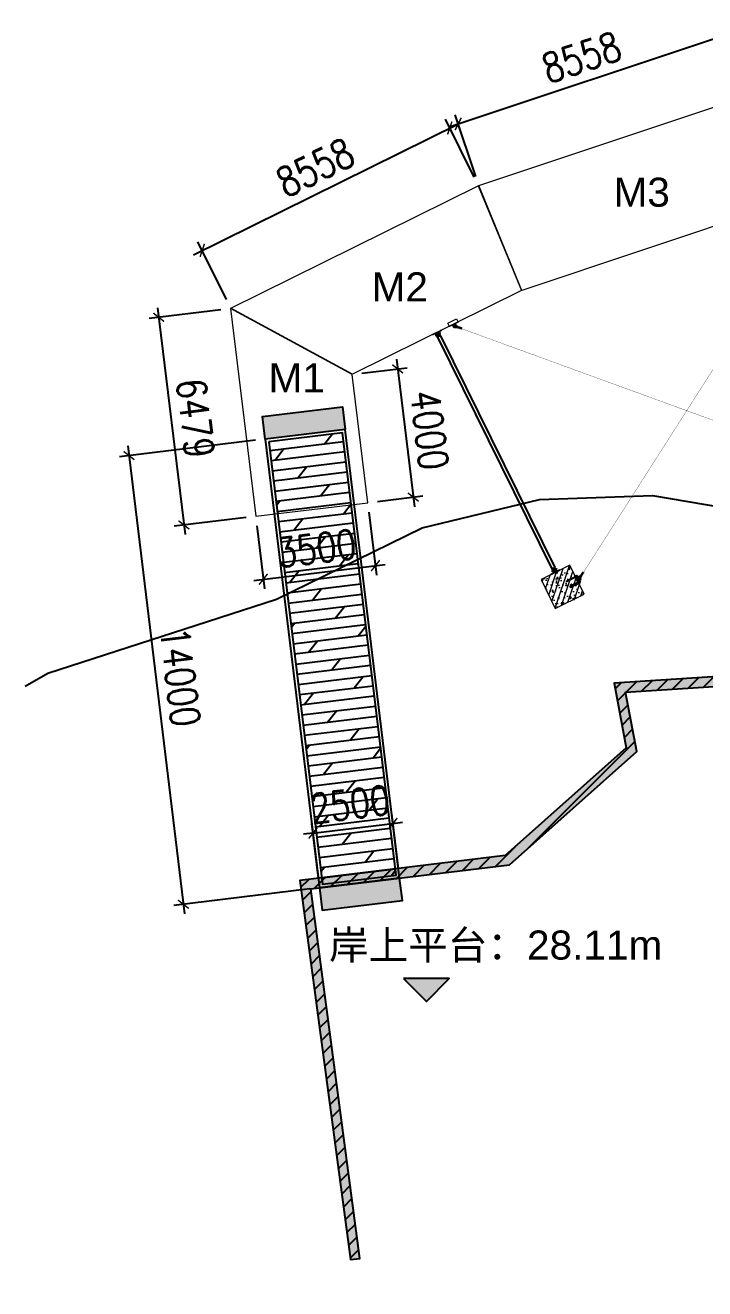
# Model space of a CAD drawing. Header units: millimetres. Extents: x 11827 to 862553, y 15071 to 134256.
# Drawn here: x 263034 to 284095, y 47654 to 86788 of the extents above; entities that cross this region are included whole.
import ezdxf

# ---------------------------------------------------------------- set-up
doc = ezdxf.new("R2010")
doc.units = ezdxf.units.MM
for name, pattern in [('CENTER', [2, 1.25, -0.25, 0.25, -0.25]), ('DASHDOT2', [12.7, 6.35, -3.175, 0, -3.175]), ('DASHED2', [9.525, 6.35, -3.175])]:
    doc.linetypes.add(name, pattern=pattern)
for name, color, linetype in [('BS-Annectent', 115, 'Continuous'), ('HR-dimension', 9, 'Continuous'), ('STEEL', 34, 'Continuous'), ('抱桩器', 255, 'Continuous')]:
    doc.layers.add(name, color=color, linetype=linetype)
for name, color, linetype, lineweight in [('扣板', 7, 'Continuous', 9), ('文字标注', 220, 'Continuous', 18), ('结构', 52, 'Continuous', 18), ('铝主梁', 3, 'Continuous', 9)]:
    doc.layers.add(name, color=color, linetype=linetype, lineweight=lineweight)
doc.styles.add('HZTXT', font='txtw.shx', dxfattribs={"width": 0.8, "bigfont": 'hztxtw.shx'})
doc.styles.get("Standard").update_dxf_attribs({"font": 'arial.ttf'})
doc.dimstyles.new('DIM-300', dxfattribs={"dimscale": 300, "dimtxt": 3, "dimasz": 1, "dimexe": 1, "dimexo": 1, "dimgap": 1, "dimtad": 1, "dimdec": 0, "dimdsep": 46, "dimtxsty": 'HZTXT', "dimblk": 'ARCHTICK', "dimcen": 0, "dimdle": 1, "dimclrd": 9, "dimclre": 9, "dimclrt": 2, "dimadec": 1, "dimazin": 0, "dimtfac": 1, "dimtdec": 0, "dimtix": 1, "dimtmove": 2, "dimatfit": 3, "dimldrblk": 'ARCHTICK', "dimfxl": 10, "dimtolj": 1, "dimtzin": 0, "dimarcsym": 1})
pattern_1 = [(322.3042363, (-182477.9547, -50528.7565), (6.337899573, -0.8851938), [7.9375, -1.5875, 0, -1.5875])]
pattern_2 = [(322.3042363, (-55311.4466, 178520.0052), (6.337899573, -0.8851938), [7.9375, -1.5875, 0, -1.5875])]

# ---------------------------------------------------------------- blocks, each defined once
blk = doc.blocks.new('thwerg')
at = {"linetype": 'Continuous'}
h = blk.add_hatch(dxfattribs=at)
h.set_pattern_fill('AR-CONC', color=252, scale=5)
h.paths.add_polyline_path([(125890, -32795), (125541, -30956), (144375, -29749), (144792, -28301), (167849, -30703), (167718, -32134), (177330, -33007), (175981, -40288), (177064, -40496), (176008, -49398), (176306, -49434), (177395, -40254), (176330, -40050), (177685, -32738), (168044, -31863), (168175, -30435), (144574, -27977), (144145, -29463), (125184, -30678), (125563, -32683), (121810, -36014), (115445, -36787), (117010, -48533), (117307, -48493), (115782, -37048), (121939, -36301)])
h = blk.add_hatch(dxfattribs=at)
h.set_pattern_fill('ANSI31', color=252, scale=100)
h.paths.add_polyline_path([(144375, -29749), (144792, -28301), (167849, -30703), (167718, -32134), (177330, -33007), (175981, -40288), (177064, -40496), (176008, -49398), (176306, -49434), (177395, -40254), (176330, -40050), (177685, -32738), (168044, -31863), (168175, -30435), (144574, -27977), (144145, -29463), (125184, -30678), (125563, -32683), (121810, -36014), (115445, -36787), (117010, -48533), (117307, -48493), (115782, -37048), (121939, -36301), (125890, -32795), (125541, -30956)])
at = {"color": 252, "linetype": 'Continuous', "flags": 128}
for points, elevation in [([(106933, -30769), (107635, -30369), (114725, -28078), (119240, -25868), (122867, -24992), (126369, -24863), (131244, -25695), (140044, -24946), (146723, -24787), (160192, -25793), (172447, -28232), (182746, -30446)], -32017), ([(168175, -30435), (144574, -27977), (144145, -29463), (125184, -30678), (125563, -32683), (121810, -36014), (115445, -36787), (117010, -48533), (117307, -48493), (115782, -37048), (121939, -36301), (125890, -32795), (125541, -30956), (144375, -29749), (144792, -28301), (167849, -30703)], -2496)]:
    blk.add_lwpolyline(points, dxfattribs=dict(at, elevation=elevation))
blk = doc.blocks.new('GW-2.5x15m')
h = blk.add_hatch()
h.set_pattern_fill('DOLMIT', color=252, scale=50, angle=89.9991)
h.set_pattern_definition([(89.999106, (-806344.56, -2433484.9), (-317.5, 0.004954), []), (134.999106, (-806344.6, -2433484.9), (-635.00947, -634.98966), [449.0128, -898.0256])])
edge = h.paths.add_edge_path()
edge.add_line((134432, 62749), (120632, 62749))
edge.add_line((120632, 62749), (120632, 60449))
edge.add_line((119632, 60449), (134432, 60449))
edge.add_line((134432, 60449), (134432, 62749))
h = blk.add_hatch()
h.set_pattern_fill('DOTS', color=256, scale=50)
h.paths.add_polyline_path([(120532, 62849), (119832, 62849), (119832, 60349), (120532, 60349)])
h.paths.add_polyline_path([(135232, 62849), (134532, 62849), (134532, 60349), (135232, 60349)])
at = {"color": 1}
for points in [[(120532, 62849), (120532, 60349), (119832, 60349), (119832, 62849)], [(134532, 62849), (134532, 60349), (135232, 60349), (135232, 62849)]]:
    blk.add_lwpolyline(points, close=True, dxfattribs=at)
at = {"layer": '抱桩器', "color": 1}
for points in [[(120532, 60349), (134532, 60349), (134532, 62849), (120532, 62849)], [(120632, 60449), (134432, 60449), (134432, 62749), (120632, 62749)]]:
    blk.add_lwpolyline(points, close=True, dxfattribs=at)
blk = doc.blocks.new('_ArchTick')
at = {"color": 0, "linetype": 'ByBlock', "lineweight": 100, "const_width": 0.15}
blk.add_lwpolyline([(-0.5, -0.5), (0.5, 0.5)], dxfattribs=at)
blk = doc.blocks.new('*D137')
at = {"color": 9, "lineweight": -2, "transparency": 16777216}
for p, q in [((270172, 73935), (265952, 73423)), ((266213, 73757), (267972, 59263)), ((271858, 60037), (267638, 59525))]:
    blk.add_line(p, q, dxfattribs=at)
at = {"layer": 'Defpoints', "color": 0, "transparency": 16777216}
for p in [(270470, 73971, 29521), (272156, 60073, 29521), (267936, 59561)]:
    blk.add_point(p, dxfattribs=at)
at = {"color": 9, "lineweight": -2, "transparency": 16777216, "xscale": 300, "yscale": 300, "zscale": 300}
for p, rotation in [((266250, 73459), 96.9173732974758), ((267936, 59561), 276.9173732974758)]:
    blk.add_blockref('_ArchTick', p, dxfattribs=dict(at, rotation=rotation))
at = {"color": 2, "transparency": 16777216, "insert": (267837, 66600), "char_height": 900, "attachment_point": 5, "rotation": 276.9174, "style": 'HZTXT'}
blk.add_mtext('\\A1;14000', dxfattribs=at)
blk = doc.blocks.new('*D138')
at = {"color": 9, "lineweight": -2, "transparency": 16777216}
for p, q in [((274602, 60672), (274396, 62364)), ((272120, 60371), (271915, 62063)), ((271951, 61765), (274432, 62066)), ((274432, 62066), (274730, 62103)), ((271951, 61765), (271653, 61729))]:
    blk.add_line(p, q, dxfattribs=at)
at = {"layer": 'Defpoints', "color": 0, "transparency": 16777216}
for p in [(274432, 62066), (274638, 60374, 29521), (272156, 60073, 29521)]:
    blk.add_point(p, dxfattribs=at)
at = {"color": 9, "lineweight": -2, "transparency": 16777216, "xscale": 300, "yscale": 300, "zscale": 300}
for p, rotation in [((274432, 62066), 186.9173732974741), ((271951, 61765), 6.917373297474123)]:
    blk.add_blockref('_ArchTick', p, dxfattribs=dict(at, rotation=rotation))
at = {"color": 2, "transparency": 16777216, "insert": (273101, 62660), "char_height": 900, "attachment_point": 5, "rotation": 6.9174, "style": 'HZTXT'}
blk.add_mtext('\\A1;2500', dxfattribs=at)
blk = doc.blocks.new('*D715')
at = {"color": 9, "lineweight": -2, "transparency": 16777216}
for p, q in [((274542, 76441), (275096, 71874)), ((273467, 76008), (274876, 76179)), ((273949, 72037), (275358, 72208))]:
    blk.add_line(p, q, dxfattribs=at)
at = {"layer": 'Defpoints', "color": 0, "transparency": 16777216}
for p in [(273169, 75972, 29521), (275060, 72172), (273651, 72001, 29521)]:
    blk.add_point(p, dxfattribs=at)
at = {"color": 9, "lineweight": -2, "transparency": 16777216, "xscale": 300, "yscale": 300, "zscale": 300}
for p, rotation in [((274578, 76143), 96.91862478794042), ((275060, 72172), 276.9186247879404)]:
    blk.add_blockref('_ArchTick', p, dxfattribs=dict(at, rotation=rotation))
at = {"color": 2, "transparency": 16777216, "insert": (275564, 74248), "char_height": 900, "attachment_point": 5, "rotation": 276.9186, "style": 'HZTXT'}
blk.add_mtext('\\A1;4000', dxfattribs=at)
blk = doc.blocks.new('*D716')
at = {"color": 9, "lineweight": -2, "transparency": 16777216}
for p, q in [((273687, 71703), (273924, 69754)), ((270213, 71282), (270449, 69332)), ((270115, 69594), (274185, 70088))]:
    blk.add_line(p, q, dxfattribs=at)
at = {"layer": 'Defpoints', "color": 0, "transparency": 16777216}
for p in [(273651, 72001, 29521), (270176, 71579, 29521), (273888, 70052)]:
    blk.add_point(p, dxfattribs=at)
at = {"color": 9, "lineweight": -2, "transparency": 16777216, "xscale": 300, "yscale": 300, "zscale": 300}
for p, rotation in [((273888, 70052), 6.9186247879407), ((270413, 69630), 186.9186247879407)]:
    blk.add_blockref('_ArchTick', p, dxfattribs=dict(at, rotation=rotation))
at = {"color": 2, "transparency": 16777216, "insert": (272060, 70585), "char_height": 900, "attachment_point": 5, "rotation": 6.9186, "style": 'HZTXT'}
blk.add_mtext('\\A1;3500', dxfattribs=at)
blk = doc.blocks.new('*D717')
at = {"color": 9, "lineweight": -2, "transparency": 16777216}
for p, q in [((269098, 77975), (266873, 77705)), ((267135, 78039), (267988, 71012)), ((269879, 71543), (267654, 71273))]:
    blk.add_line(p, q, dxfattribs=at)
at = {"layer": 'Defpoints', "color": 0, "transparency": 16777216}
for p in [(269396, 78011, 29521), (267952, 71310), (270176, 71579, 29521)]:
    blk.add_point(p, dxfattribs=at)
at = {"color": 9, "lineweight": -2, "transparency": 16777216, "xscale": 300, "yscale": 300, "zscale": 300}
for p, rotation in [((267171, 77742), 96.91862478794047), ((267952, 71310), 276.9186247879405)]:
    blk.add_blockref('_ArchTick', p, dxfattribs=dict(at, rotation=rotation))
at = {"color": 2, "transparency": 16777216, "insert": (268306, 74616), "char_height": 900, "attachment_point": 5, "rotation": 276.9186, "style": 'HZTXT'}
blk.add_mtext('\\A1;6479', dxfattribs=at)
blk = doc.blocks.new('*D718')
at = {"color": 9, "lineweight": -2, "transparency": 16777216}
for p, q in [((276943, 82085), (276058, 83875)), ((268250, 79682), (276460, 83739)), ((269270, 78294), (268386, 80084))]:
    blk.add_line(p, q, dxfattribs=at)
at = {"layer": 'Defpoints', "color": 0, "transparency": 16777216}
for p in [(276191, 83606), (277076, 81816, 29521), (269403, 78025, 29521)]:
    blk.add_point(p, dxfattribs=at)
at = {"color": 9, "lineweight": -2, "transparency": 16777216, "xscale": 300, "yscale": 300, "zscale": 300}
for p, rotation in [((276191, 83606), 26.29539186909958), ((268519, 79815), 206.2953918690996)]:
    blk.add_blockref('_ArchTick', p, dxfattribs=dict(at, rotation=rotation))
at = {"color": 2, "transparency": 16777216, "insert": (272023, 82383), "char_height": 900, "attachment_point": 5, "rotation": 26.2954, "style": 'HZTXT'}
blk.add_mtext('\\A1;8558', dxfattribs=at)
blk = doc.blocks.new('*D719')
at = {"color": 9, "lineweight": -2, "transparency": 16777216}
for p, q in [((276168, 83639), (284857, 86532)), ((285114, 84810), (284478, 86722)), ((276995, 82106), (276358, 84018))]:
    blk.add_line(p, q, dxfattribs=at)
at = {"layer": 'Defpoints', "color": 0, "transparency": 16777216}
for p in [(284573, 86437), (285209, 84525, 29521), (277090, 81821, 29521)]:
    blk.add_point(p, dxfattribs=at)
at = {"color": 9, "lineweight": -2, "transparency": 16777216, "xscale": 300, "yscale": 300, "zscale": 300}
for p, rotation in [((284573, 86437), 18.41641743830171), ((276453, 83734), 198.4164174383017)]:
    blk.add_blockref('_ArchTick', p, dxfattribs=dict(at, rotation=rotation))
at = {"color": 2, "transparency": 16777216, "insert": (280276, 85797), "char_height": 900, "attachment_point": 5, "rotation": 18.4164, "style": 'HZTXT'}
blk.add_mtext('\\A1;8558', dxfattribs=at)
blk = doc.blocks.new('*U1462')
at = {"layer": '结构'}
h = blk.add_hatch(dxfattribs=at)
h.set_pattern_fill('ANSI36', color=252, angle=-82.6958)
h.set_pattern_definition(pattern_1)
h.paths.add_polyline_path([(-129, 51), (-150, 49), (-148, 37), (-127, 39)])
h.paths.add_polyline_path([(109, 82), (-111, 54), (-109, 42), (111, 70)])
h.paths.add_polyline_path([(148, 87), (127, 84), (129, 72), (150, 75)])
h.paths.add_polyline_path([(62, 64), (50, 62), (56, 15), (68, 17)])
h.paths.add_polyline_path([(73, -19), (61, -20), (64, -47), (76, -45)])
h.paths.add_polyline_path([(7, 56), (-5, 55), (1, 8), (13, 10)])
h.paths.add_polyline_path([(17, -26), (5, -27), (9, -54), (21, -53)])
h.paths.add_polyline_path([(-49, 49), (-61, 48), (-55, 1), (-43, 3)])
h.paths.add_polyline_path([(-38, -33), (-50, -34), (-47, -61), (-35, -60)])
h = blk.add_hatch(dxfattribs=at)
h.set_pattern_fill('ANSI36', color=252, angle=-82.6958)
h.set_pattern_definition(pattern_2)
h.paths.add_polyline_path([(39, 13), (36, 40), (24, 39), (27, 12)])
h.paths.add_polyline_path([(49, -64), (44, -22), (32, -24), (37, -66)])
h.paths.add_polyline_path([(77, -73), (76, -61), (-43, -76), (-42, -88)])
h.paths.add_polyline_path([(-5, -71), (-10, -29), (-22, -31), (-16, -72)])
h.paths.add_polyline_path([(-14, 6), (-18, 33), (-30, 32), (-26, 5)])
at = {"layer": '文字标注', "color": 1, "linetype": 'CENTER', "ltscale": 2}
for points in [[(-129, 51), (-111, 54), (-109, 42), (-127, 39)], [(-38, -33), (-50, -34), (-55, 1), (-43, 3)], [(-10, -29), (-22, -31), (-26, 5), (-14, 6)], [(17, -26), (5, -27), (1, 8), (13, 10)], [(44, -22), (32, -24), (27, 12), (39, 13)], [(61, -20), (73, -19), (68, 17), (56, 15)], [(127, 84), (109, 82), (111, 70), (129, 72)]]:
    blk.add_lwpolyline(points, close=True, dxfattribs=at)
for points in [[(-118, 36), (-119, 47), (-120, 57)], [(106, 4), (-84, -21)], [(120, 66), (119, 78), (118, 88)], [(74, 0), (-56, -17)]]:
    blk.add_lwpolyline(points, dxfattribs=at)
at = {"layer": '结构'}
for points in [[(-150, 49), (148, 87), (150, 75), (-148, 37), (-150, 49)], [(-49, 49), (-35, -60), (-47, -61), (-61, 48), (-49, 49)], [(-18, 33), (-5, -71), (-16, -72), (-30, 32), (-18, 33)], [(7, 56), (21, -53), (9, -54), (-5, 55), (7, 56)], [(36, 40), (49, -64), (37, -66), (24, 39), (36, 40)], [(50, 62), (64, -47), (76, -45), (62, 64), (50, 62)]]:
    blk.add_lwpolyline(points, dxfattribs=at)
blk.add_lwpolyline([(-43, -76), (76, -61), (77, -73), (-42, -88)], close=True, dxfattribs=at)
blk = doc.blocks.new('*U1463')
at = {"color": 0, "linetype": 'ByBlock', "lineweight": -2, "transparency": 16777216}
blk.add_blockref('*U1462', (0, 0), dxfattribs=at)
blk = doc.blocks.new('*U1464')
at = {"layer": '结构'}
h = blk.add_hatch(dxfattribs=at)
h.set_pattern_fill('ANSI36', color=252, angle=-82.6958)
h.set_pattern_definition(pattern_1)
h.paths.add_polyline_path([(-129, 51), (-150, 49), (-148, 37), (-127, 39)])
h.paths.add_polyline_path([(109, 82), (-111, 54), (-109, 42), (111, 70)])
h.paths.add_polyline_path([(148, 87), (127, 84), (129, 72), (150, 75)])
h.paths.add_polyline_path([(62, 64), (50, 62), (56, 15), (68, 17)])
h.paths.add_polyline_path([(73, -19), (61, -20), (64, -47), (76, -45)])
h.paths.add_polyline_path([(7, 56), (-5, 55), (1, 8), (13, 10)])
h.paths.add_polyline_path([(17, -26), (5, -27), (9, -54), (21, -53)])
h.paths.add_polyline_path([(-49, 49), (-61, 48), (-55, 1), (-43, 3)])
h.paths.add_polyline_path([(-38, -33), (-50, -34), (-47, -61), (-35, -60)])
h = blk.add_hatch(dxfattribs=at)
h.set_pattern_fill('ANSI36', color=252, angle=-82.6958)
h.set_pattern_definition(pattern_2)
h.paths.add_polyline_path([(39, 13), (36, 40), (24, 39), (27, 12)])
h.paths.add_polyline_path([(49, -64), (44, -22), (32, -24), (37, -66)])
h.paths.add_polyline_path([(77, -73), (76, -61), (-43, -76), (-42, -88)])
h.paths.add_polyline_path([(-5, -71), (-10, -29), (-22, -31), (-16, -72)])
h.paths.add_polyline_path([(-14, 6), (-18, 33), (-30, 32), (-26, 5)])
at = {"layer": '文字标注', "color": 1, "linetype": 'CENTER', "ltscale": 2}
for points in [[(-129, 51), (-111, 54), (-109, 42), (-127, 39)], [(-38, -33), (-50, -34), (-55, 1), (-43, 3)], [(-10, -29), (-22, -31), (-26, 5), (-14, 6)], [(17, -26), (5, -27), (1, 8), (13, 10)], [(44, -22), (32, -24), (27, 12), (39, 13)], [(61, -20), (73, -19), (68, 17), (56, 15)], [(127, 84), (109, 82), (111, 70), (129, 72)]]:
    blk.add_lwpolyline(points, close=True, dxfattribs=at)
for points in [[(-118, 36), (-119, 47), (-120, 57)], [(106, 4), (-84, -21)], [(120, 66), (119, 78), (118, 88)], [(74, 0), (-56, -17)]]:
    blk.add_lwpolyline(points, dxfattribs=at)
at = {"layer": '结构'}
for points in [[(-150, 49), (148, 87), (150, 75), (-148, 37), (-150, 49)], [(-49, 49), (-35, -60), (-47, -61), (-61, 48), (-49, 49)], [(-18, 33), (-5, -71), (-16, -72), (-30, 32), (-18, 33)], [(7, 56), (21, -53), (9, -54), (-5, 55), (7, 56)], [(36, 40), (49, -64), (37, -66), (24, 39), (36, 40)], [(50, 62), (64, -47), (76, -45), (62, 64), (50, 62)]]:
    blk.add_lwpolyline(points, dxfattribs=at)
blk.add_lwpolyline([(-43, -76), (76, -61), (77, -73), (-42, -88)], close=True, dxfattribs=at)
blk = doc.blocks.new('*U1461')
at = {"color": 0, "linetype": 'ByBlock', "lineweight": -2, "transparency": 16777216}
blk.add_blockref('*U1464', (0, 0), dxfattribs=at)
blk = doc.blocks.new('*U1442')
for points in [[(-42, 4000), (-42, -4000)], [(58, 4000), (58, -4000)]]:
    blk.add_lwpolyline(points)
at = {"rotation": 352.6957637374326}
blk.add_blockref('*U1461', (0, 4082), dxfattribs=at)
at = {"xscale": -1, "rotation": 187.3042362625675}
blk.add_blockref('*U1463', (0, -4082), dxfattribs=at)
blk = doc.blocks.new('*U1443')
at = {"color": 0, "linetype": 'ByBlock', "lineweight": -2, "transparency": 16777216}
blk.add_blockref('*U1442', (0, 0), dxfattribs=at)
blk = doc.blocks.new('*U1456')
at = {"layer": '结构'}
h = blk.add_hatch(dxfattribs=at)
h.set_pattern_fill('ANSI31', color=256, scale=50)
h.set_pattern_definition([(45, (-68008.16, -15146.68), (-112.2532, 112.2532), [])])
h.paths.add_polyline_path([(500, 500), (-500, 500), (-500, -500), (500, -500)])
h = blk.add_hatch(dxfattribs=at)
h.set_pattern_fill('AR-CONC', color=256, scale=2.5)
h.set_pattern_definition([(50, (-68008.16, -15146.68), (455.4617, -39.8477), [47.625, -523.875]), (355, (-68008.16, -15146.7), (-88.1086, 477.642), [38.1, -419.1015]), (100.45144, (-67970.2, -15150), (367.353, 437.7944), [40.475, -445.2256]), (46.1842, (-68008.16, -15019.7), (677.6976, -105.106), [71.4375, -785.8125]), (96.6356, (-67951.7, -15028.44), (593.5103, 618.5653), [60.7126, -667.839]), (351.1842, (-68008.16, -15019.7), (593.51, 618.565), [57.15, -628.649]), (21, (-67944.66, -15051.43), (379.036, -255.663), [47.625, -523.875]), (326, (-67944.66, -15051.43), (154.505, 460.47), [38.1, -419.1]), (71.45144, (-67913.07, -15072.74), (533.541, 204.807), [40.475, -445.2248]), (37.5, (-68008.16, -15146.68), (7.7215, 211.3876), [0, -414.02, 0, -425.45, 0, -420.6875]), (7.5, (-68008.16, -15146.68), (167.04916, 250.45144), [0, -242.57, 0, -404.495, 0, -160.3375]), (327.5, (-68149.76, -15146.68), (338.9765, -14.32186), [0, -158.75, 0, -495.3, 0, -657.225]), (317.5, (-68213.26, -15146.68), (370.323, 63.5662), [0, -206.375, 0, -328.93, 0, -466.725])])
h.paths.add_polyline_path([(500, 500), (-500, 500), (-500, -500), (500, -500)])
blk.add_lwpolyline([(-500, 500), (-500, -500), (500, -500), (500, 500), (-500, 500)], dxfattribs=at)
blk = doc.blocks.new('*U1457')
at = {"color": 0, "linetype": 'ByBlock', "lineweight": -2, "transparency": 16777216}
blk.add_blockref('*U1456', (0, 0), dxfattribs=at)
blk = doc.blocks.new('A$C97f6d51a')
at = {"color": 1, "linetype": 'DASHDOT2'}
blk.add_line((0, 313), (0, -47), dxfattribs=at)
at = {"layer": 'BS-Annectent'}
for p, q in [((-10, 6), (9, 4)), ((-10, 2), (-6, 4)), ((-6, 1), (-10, 2)), ((-10, 2), (9, 1)), ((-9, 282), (-9, 282)), ((-9, 281), (-9, 282)), ((-9, 282), (-9, 282)), ((-9, 279), (-8, 279)), ((-8, 278), (-9, 279)), ((-9, 279), (-8, 278)), ((-9, 275), (-7, 276)), ((-6, 274), (-9, 275)), ((-9, 275), (-7, 275)), ((-9, 272), (-6, 274)), ((-6, 270), (-9, 272)), ((-9, 272), (-4, 272)), ((-9, 269), (9, 268)), ((-9, 266), (9, 265)), ((-9, 263), (9, 262)), ((-9, 260), (9, 258)), ((-9, 257), (9, 255)), ((-9, 253), (9, 252)), ((-9, 250), (9, 249)), ((-9, 247), (9, 246)), ((-9, 244), (9, 243)), ((-9, 241), (9, 240)), ((-9, 238), (9, 236)), ((-9, 235), (9, 233)), ((-9, 231), (9, 230)), ((-9, 228), (9, 227)), ((-9, 225), (9, 224)), ((-9, 222), (9, 221)), ((-9, 219), (9, 218)), ((-9, 216), (9, 215)), ((-9, 213), (9, 211)), ((-9, 209), (9, 208)), ((-9, 206), (9, 205)), ((-9, 203), (9, 202)), ((-9, 200), (9, 199)), ((-9, 197), (9, 196)), ((-9, 194), (9, 193)), ((-9, 191), (9, 189)), ((-9, 188), (9, 186)), ((-9, 184), (9, 183)), ((-9, 181), (9, 180)), ((-9, 178), (9, 177)), ((-9, 175), (9, 174)), ((-9, 172), (9, 171)), ((-9, 169), (9, 167)), ((-9, 166), (9, 164)), ((-9, 162), (9, 161)), ((-9, 159), (9, 158)), ((-9, 156), (9, 155)), ((-9, 153), (9, 152)), ((-9, 150), (9, 149)), ((-9, 147), (9, 146)), ((-9, 144), (9, 142)), ((-9, 140), (9, 139)), ((-9, 137), (9, 136)), ((-9, 134), (9, 133)), ((-9, 131), (9, 130)), ((-9, 128), (9, 127)), ((-9, 125), (9, 124)), ((-9, 122), (9, 120)), ((-9, 119), (9, 117)), ((-9, 115), (9, 114)), ((-9, 112), (9, 111)), ((-9, 109), (9, 108)), ((-9, 106), (9, 105)), ((-9, 103), (9, 102)), ((-9, 100), (9, 98)), ((-9, 97), (9, 95)), ((-9, 93), (9, 92)), ((-9, 90), (9, 89)), ((-9, 87), (9, 86)), ((-9, 84), (9, 83)), ((-9, 81), (9, 80)), ((-9, 78), (9, 76)), ((-9, 75), (9, 73)), ((-9, 71), (9, 70)), ((-9, 68), (9, 67)), ((-9, 65), (9, 64)), ((-9, 62), (9, 61)), ((-9, 59), (9, 58)), ((-9, 56), (9, 55)), ((-9, 53), (9, 51)), ((-9, 49), (9, 48)), ((-9, 46), (9, 45)), ((-9, 43), (9, 42)), ((-9, 40), (9, 39)), ((-9, 37), (9, 36)), ((-9, 34), (9, 33)), ((-9, 31), (9, 29)), ((-9, 28), (9, 26)), ((-9, 24), (9, 23)), ((-9, 21), (9, 20)), ((-9, 18), (9, 17)), ((-9, 15), (9, 14)), ((-9, 12), (9, 11)), ((-9, 9), (9, 7)), ((-8, 0), (-6, 1)), ((-6, 274), (-6, 274)), ((-6, 274), (-6, 274)), ((-6, 274), (-6, 274)), ((-6, 274), (-6, 274)), ((-6, 274), (-6, 274)), ((6, 270), (-6, 270)), ((6, 147), (-6, 148)), ((6, 116), (-6, 117)), ((6, 3), (-6, 4)), ((2, 0), (-6, 1)), ((4, 271), (9, 271)), ((6, 273), (5, 273)), ((6, 273), (5, 273)), ((6, 273), (9, 274)), ((6, 274), (9, 274)), ((9, 271), (6, 273)), ((6, 270), (9, 271)), ((6, 147), (9, 149)), ((9, 1), (6, 3)), ((7, 276), (9, 277)), ((9, 274), (7, 275)), ((7, 0), (9, 1)), ((9, 277), (8, 278)), ((8, 277), (9, 277)), ((9, 280), (9, 281)), ((9, 280), (9, 280)), ((9, 280), (9, 280)), ((-16, -24), (-16, -11)), ((12, -9), (-12, -9)), ((12, -27), (-12, -27)), ((-9, -29), (-6, -28)), ((-6, -31), (-9, -29)), ((9, -30), (-9, -29)), ((-9, -32), (-6, -31)), ((-6, -34), (-9, -32)), ((9, -33), (-9, -32)), ((-9, -35), (-6, -34)), ((-6, -37), (-9, -35)), ((9, -37), (-9, -35)), ((-9, -38), (-6, -37)), ((-6, -40), (-9, -38)), ((9, -40), (-9, -38)), ((-8, -24), (-8, -11)), ((-6, -28), (-8, -27)), ((-7, -40), (-7, -43)), ((6, -29), (-6, -28)), ((6, -29), (-6, -28)), ((6, -32), (-6, -31)), ((6, -32), (-6, -31)), ((6, -35), (-6, -34)), ((6, -38), (-6, -37)), ((6, -38), (-6, -37)), ((6, -41), (-6, -40)), ((-5, -44), (5, -44)), ((-4, -40), (-4, -43)), ((-2, -9), (0, -4)), ((9, -27), (-1, -27)), ((0, -9), (2, -4)), ((4, -41), (4, -43)), ((6, -29), (9, -27)), ((9, -30), (6, -29)), ((6, -32), (9, -30)), ((9, -33), (6, -32)), ((6, -35), (9, -33)), ((9, -37), (6, -35)), ((6, -38), (9, -37)), ((9, -40), (6, -38)), ((6, -41), (9, -40)), ((7, -41), (7, -43)), ((8, -24), (8, -11)), ((9, -27), (8, -27)), ((16, -24), (16, -11))]:
    blk.add_line(p, q, dxfattribs=at)
for points in [[(-19, -4), (-19, 0), (19, 0), (19, -4)], [(-15, -9), (15, -9), (15, -4), (-15, -4)]]:
    blk.add_lwpolyline(points, close=True, dxfattribs=at)
blk.add_lwpolyline([(10, 0), (10, 300), (0, 306), (-10, 300), (-10, 0)], dxfattribs=at)
for points in [[(16, -11, 0.612824), (8, -11, 0.305874), (-8, -11, 0.612824), (-16, -11)], [(16, -24, -0.612824), (8, -24, -0.305874), (-8, -24, -0.612824), (-16, -24)], [(-7, -43, 0.516475), (-4, -43, 0.258238), (4, -43, 0.516475), (7, -43)]]:
    blk.add_lwpolyline(points, format="xyb", dxfattribs=at)
blk = doc.blocks.new('A$Ce460a15a')
at = {"layer": 'STEEL', "color": 22}
for points in [[(12, 150), (12, -150), (0, -150), (0, 150)], [(92, -50), (112, -30), (112, 30), (92, 50), (12, 50), (12, -50)], [(52, 35), (12, 35), (12, 25), (52, 25)], [(52, -35), (12, -35), (12, -25), (52, -25)]]:
    blk.add_lwpolyline(points, close=True, dxfattribs=at)
blk.add_circle((67, 0), 25, dxfattribs=at)
at = {"layer": 'HR-dimension', "xscale": -1, "rotation": 90}
blk.add_blockref('A$C97f6d51a', (12, 100), dxfattribs=at)
at = {"layer": 'HR-dimension', "rotation": 90.00000000000001}
blk.add_blockref('A$C97f6d51a', (12, -100), dxfattribs=at)
blk = doc.blocks.new('*U1397')
at = {"color": 7, "linetype": 'Continuous', "lineweight": 15}
for p, q in [((-9, 9), (-10, 8)), ((-10, 8), (-10, 1)), ((-10, 1), (-9, 0)), ((-9, 9), (9, 9)), ((-9, 0), (9, 0)), ((-5, 8), (-5, 1)), ((5, 8), (5, 1)), ((10, 8), (9, 9)), ((9, 0), (10, 1)), ((10, 8), (10, 1))]:
    blk.add_line(p, q, dxfattribs=at)
for centre, start, end in [((0, -8), 72.4233, 107.5767), ((0, 17), 252.4233, 287.5767)]:
    blk.add_arc(centre, 17.2, start, end, dxfattribs=at)
for points, knots in [([(-10, 8), (-10, 9), (-9, 9), (-8, 9), (-7, 9), (-6, 9), (-6, 9), (-5, 8)], [0, 0, 0, 0, 0.264534, 0.399289, 0.53507, 0.765405, 1, 1, 1, 1]), ([(-5, 1), (-6, 1), (-6, 0), (-7, 0), (-8, 0), (-9, 0), (-10, 1), (-10, 1)], [0, 0, 0, 0, 0.264534, 0.399289, 0.53507, 0.765405, 1, 1, 1, 1]), ([(5, 8), (6, 9), (6, 9), (7, 9), (8, 9), (9, 9), (10, 9), (10, 8)], [0, 0, 0, 0, 0.264536, 0.399814, 0.535067, 0.765403, 1, 1, 1, 1]), ([(10, 1), (10, 1), (9, 0), (8, 0), (7, 0), (6, 0), (6, 1), (5, 1)], [0, 0, 0, 0, 0.264536, 0.399814, 0.535067, 0.765403, 1, 1, 1, 1])]:
    blk.add_open_spline(points, degree=3, knots=knots, dxfattribs=at)
blk = doc.blocks.new('A$C72EA2C7E')
blk.add_line((-8, -6), (8, -6))
at = {"color": 7, "linetype": 'Continuous', "lineweight": 15}
for p, q in [((-5, -40), (-5, -6)), ((-4, -41), (-5, -40)), ((5, -40), (-5, -40)), ((-4, -41), (5, -41)), ((5, -6), (5, -40)), ((5, -40), (5, -41))]:
    blk.add_line(p, q, dxfattribs=at)
at = {"color": 7, "linetype": 'Continuous', "lineweight": 0}
for p, q in [((-4, -41), (-4, -6)), ((5, -41), (5, -6))]:
    blk.add_line(p, q, dxfattribs=at)
blk.add_arc((0, -8), 8, 17.4862, 162.5138)
at = {"extrusion": (0, 0, -1), "xscale": 0.9999974999999999, "yscale": 0.9999974999999999, "zscale": -0.9999974999999999}
blk.add_blockref('*U1397', (0, -39), dxfattribs=at)
blk = doc.blocks.new('A$C9fee1c81')
h = blk.add_hatch(color=1)
h.dxf.hatch_style = 1
h.paths.add_polyline_path([(-5929, 1837), (-6020, 1810, -1.447528), (-6016, 1887), (-5928, 1852)])
h.paths.add_polyline_path([(-5942, 1844), (-5942, 1845), (-5958, 1852), (-5957, 1855), (-6019, 1880, 1.452111), (-6022, 1817), (-5958, 1836), (-5959, 1839)], flags=16)
h = blk.add_hatch()
h.set_pattern_fill('ANSI38', color=253, scale=0.7, angle=-2.5)
h.set_pattern_definition([(42.5, (-384069.4044, 295980.6416), (-1.501499236, 1.638598881), []), (132.5, (-384069.4044, 295980.6416), (-4.641597354, 1.775698526), [5.55625, -3.33375])])
h.paths.add_polyline_path([(-5960, 1843), (-5958, 1836), (-6022, 1817, -1.452111), (-6019, 1880), (-5957, 1855), (-5958, 1852), (-5959, 1849), (-6022, 1873, 1.452111), (-6024, 1823)])
h = blk.add_hatch(color=1)
h.dxf.hatch_style = 1
h.paths.add_polyline_path([(7763, 1838), (7854, 1802, 1.406258), (7855, 1880), (7764, 1853)])
h.paths.add_polyline_path([(7794, 1850), (7793, 1854), (7857, 1873, -1.406258), (7856, 1809), (7792, 1835), (7777, 1845)], flags=16)
h = blk.add_hatch()
h.set_pattern_fill('ANSI38', color=253, scale=0.7, angle=-2.5)
h.set_pattern_definition([(42.5, (-373908.014, 296136.0442), (-1.501499236, 1.638598881), []), (132.5, (-373908.014, 296136.0442), (-4.641597354, 1.775698526), [5.55625, -3.33375])])
h.paths.add_polyline_path([(7795, 1841), (7792, 1835), (7854, 1810, 1.452111), (7857, 1873), (7793, 1854), (7794, 1850), (7795, 1847), (7859, 1866, -1.452111), (7857, 1816)])
at = {"color": 1, "linetype": 'DASHED2'}
for p, q in [((-6067, 1863), (-6068, 1845)), ((7901, 1850), (7900, 1829))]:
    blk.add_line(p, q, dxfattribs=at)
blk.add_line((-5933, 1849), (-5929, 1841))
at = {"color": 1}
for points in [[(-5929, 1837), (-6020, 1810, -1.447528), (-6016, 1887), (-5928, 1852)], [(-5958, 1852), (-5942, 1845), (-5942, 1844), (-5959, 1839), (-5958, 1836), (-6022, 1817, -1.452111), (-6019, 1880), (-5957, 1855)], [(7763, 1838), (7851, 1803, 1.447528), (7855, 1880), (7764, 1853)], [(7794, 1850), (7778, 1845), (7778, 1844), (7793, 1838), (7792, 1835), (7854, 1810, 1.452111), (7857, 1873), (7793, 1854)]]:
    blk.add_lwpolyline(points, format="xyb", close=True, dxfattribs=at)
for points in [[(-5929, 1841), (-6021, 1814, -1.449849), (-6018, 1883), (-5933, 1849)], [(-5958, 1836), (-6022, 1817, -1.452111), (-6019, 1880), (-5957, 1855)], [(-5958, 1836), (-6022, 1817, -1.452111), (-6019, 1880), (-5957, 1855)], [(7764, 1842), (7853, 1807, 1.449849), (7856, 1876), (7769, 1850)], [(7792, 1835), (7854, 1810, 1.452111), (7857, 1873), (7793, 1854)], [(7792, 1835), (7854, 1810, 1.452111), (7857, 1873), (7793, 1854)]]:
    blk.add_lwpolyline(points, format="xyb")
for points in [[(-5959, 1849), (-6022, 1873, 1.452111), (-6024, 1823), (-5960, 1843), (-5958, 1836), (-6022, 1817, -1.452111), (-6019, 1880), (-5957, 1855)], [(7795, 1847), (7859, 1866, -1.452111), (7857, 1816), (7795, 1841), (7792, 1835), (7854, 1810, 1.452111), (7857, 1873), (7793, 1854)]]:
    blk.add_lwpolyline(points, format="xyb", close=True)
at = {"color": 252}
for points in [[(-5959, 1849), (-6022, 1873, 1.452111), (-6024, 1823), (-5960, 1843), (-5958, 1836), (-6022, 1817, -1.452111), (-6019, 1880), (-5957, 1855)], [(7795, 1847), (7859, 1866, -1.452111), (7857, 1816), (7795, 1841), (7792, 1835), (7854, 1810, 1.452111), (7857, 1873), (7793, 1854)]]:
    blk.add_lwpolyline(points, format="xyb", close=True, dxfattribs=at)
at = {"color": 1, "const_width": 8.4}
for points in [[(-5937, 1841), (-5776, 1841)], [(-5935, 1849), (7780, 1850)], [(7779, 1842), (7610, 1841)]]:
    blk.add_lwpolyline(points, dxfattribs=at)
at = {"xscale": -0.7, "yscale": 0.7, "zscale": 0.7, "rotation": 179.9396936740553}
for p in [(-5920, 1833), (-5882, 1833), (-5846, 1833), (-5809, 1833), (7641, 1833), (7678, 1833), (7714, 1833), (7751, 1833)]:
    blk.add_blockref('A$C72EA2C7E', p, dxfattribs=at)
blk = doc.blocks.new('支座')
at = {"layer": '扣板', "color": 7}
blk.add_line((13512, 4747, 0), (13512, 5047, 0), dxfattribs=at)
at = {"layer": '扣板', "color": 7, "elevation": 0}
for points in [[(13405, 4747), (13405, 5047), (13520, 5047), (13520, 4747)], [(13600, 4947), (13620, 4927), (13620, 4867), (13600, 4847), (13520, 4847), (13520, 4947)], [(13560, 4932), (13520, 4932), (13520, 4922), (13560, 4922)], [(13560, 4862), (13520, 4862), (13520, 4872), (13560, 4872)]]:
    blk.add_lwpolyline(points, close=True, dxfattribs=at)
at = {"layer": '扣板', "color": 7}
blk.add_circle((13575, 4897, 0), 25, dxfattribs=at)

msp = doc.modelspace()

# ---------------------------------------------------------------- hatches: boundary and pattern name
h = msp.add_hatch(color=256)
h.dxf.hatch_style = 1
h.paths.add_polyline_path([(275468.72, 56550.81), (274761.61, 57257.91), (276175.83, 57257.91)])

# ---------------------------------------------------------------- linework, layer by layer
msp.add_lwpolyline([(274761.61, 57257.91), (275468.72, 56550.81), (276175.83, 57257.91), (274761.61, 57257.91)])
at = {"layer": '铝主梁', "elevation": 29521}
for points in [[(277089.51, 81821.48), (285209.22, 84525.14), (286086.27, 81128.27), (278423.89, 78576.87), (277089.51, 81821.48)], [(269403.36, 78024.66), (277075.83, 81815.86), (278410.14, 78571.21), (273176.2, 75984.96), (269403.36, 78024.66)], [(269396.01, 78011.49), (270176.49, 71579.47), (273651.01, 72001.08), (273169.17, 75971.94), (269396.01, 78011.49)]]:
    msp.add_lwpolyline(points, dxfattribs=at)

# ---------------------------------------------------------------- block references
for name, p, rotation in [('支座', (265937.61, 87478.94, 29521), 296.2982620807392), ('*U1443', (277622.88, 73557.06, 29521), 26.29602193463286), ('GW-2.5x15m', (196043.42, 186357.06, 29521), 276.917373297474), ('*U1457', (279689.46, 69392.62, 29521), 26.29602193463334)]:
    msp.add_blockref(name, p, dxfattribs=dict(rotation=rotation))
msp.add_blockref('thwerg', (156101.09, 97087.72, 32017))
at = {"layer": 'HR-dimension'}
for name, p, rotation in [('A$C9fee1c81', (282883.47, 77264.67, 29521), 237.4176762937292), ('A$C9fee1c81', (284364.74, 76517.66, 29521), 159.9982588516061), ('A$Ce460a15a', (280137.72, 69614.13, 29521), 26.29602193463077)]:
    msp.add_blockref(name, p, dxfattribs=dict(at, rotation=rotation))

# ---------------------------------------------------------------- texts
for s, p in [('M3', (281266.89, 81167.87)), ('M2', (273769.8, 78235.21)), ('M1', (270572.55, 75417.77)), ('岸上平台：28.11m', (272447.95, 57849.32))]:
    msp.add_text(s, height=900).set_placement(p)

# ---------------------------------------------------------------- dimensions: what is measured, and where the dimension line sits
for p1, p2, distance, picture, middle in [((277089.51, 81821.48, 29521), (285209.22, 84525.14, 29521), 2015.4, '*D719', (280275.72, 85797.08)), ((269403.36, 78024.66, 29521), (277075.83, 81815.86, 29521), 1996.5, '*D718', (272022.9, 82382.56)), ((269396.01, 78011.49, 29521), (270176.49, 71579.47, 29521), -2241.15, '*D717', (268305.96, 74615.86)), ((273169.17, 75971.94, 29521), (273651.01, 72001.08, 29521), 1419.27, '*D715', (275563.56, 74247.82)), ((270469.95, 73970.99, 29521), (272156.08, 60072.87, 29521), -4251.37, '*D137', (267837.14, 66600.24)), ((270176.49, 71579.47, 29521), (273651.01, 72001.08, 29521), -1963.83, '*D716', (272059.97, 70585.28)), ((272156.08, 60072.87, 29521), (274637.83, 60373.96, 29521), 1704.91, '*D138', (273101.29, 62660.45))]:
    dim = msp.add_aligned_dim(p1=p1, p2=p2, distance=distance, dimstyle='DIM-300')
    dim.commit()
    dim.dimension.update_dxf_attribs({"geometry": picture, "text_midpoint": middle})

doc.saveas('drawing.dxf')
